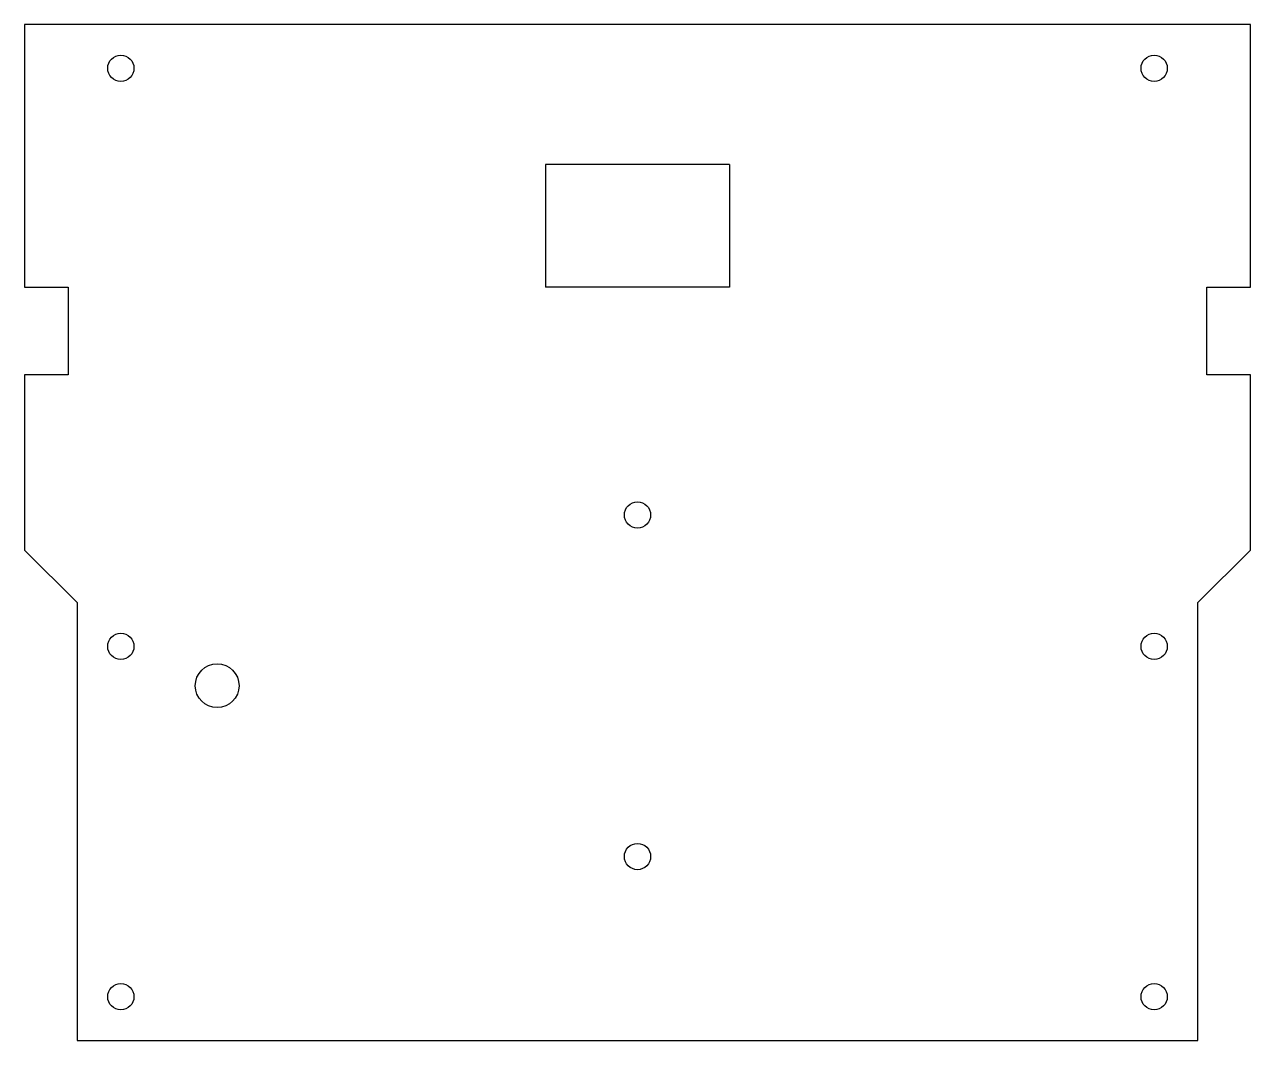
# Model space of a CAD drawing. Header units: millimetres. Extents: x -7 to 7, y -11.6 to 0.
import ezdxf

# ---------------------------------------------------------------- set-up
doc = ezdxf.new("R2010")
doc.units = ezdxf.units.MM

msp = doc.modelspace()

# ---------------------------------------------------------------- linework, layer by layer
at = {"color": 7, "linetype": 'Continuous', "lineweight": 25}
for p, q in [((7, 0), (-7, 0)), ((-7, 0), (-7, -3)), ((7, -3), (7, 0)), ((1.05, -1.6), (-1.05, -1.6)), ((-1.05, -1.6), (-1.05, -3)), ((1.05, -1.6), (1.05, -3)), ((-7, -3), (-6.5, -3)), ((-6.5, -3), (-6.5, -4)), ((1.05, -3), (-1.05, -3)), ((6.5, -4), (6.5, -3)), ((6.5, -3), (7, -3)), ((-6.5, -4), (-7, -4)), ((-7, -4), (-7, -6)), ((7, -4), (6.5, -4)), ((7, -6), (7, -4)), ((-7, -6), (-6.4, -6.6)), ((6.4, -6.6), (7, -6)), ((-6.4, -6.6), (-6.4, -11.6)), ((6.4, -11.6), (6.4, -6.6)), ((-6.4, -11.6), (6.4, -11.6))]:
    msp.add_line(p, q, dxfattribs=at)
for centre, radius in [((-5.9, -0.5), 0.15), ((5.9, -0.5), 0.15), ((0, -5.6), 0.15), ((-5.9, -7.1), 0.15), ((5.9, -7.1), 0.15), ((-4.8, -7.55), 0.25), ((0, -9.5), 0.15), ((-5.9, -11.1), 0.15), ((5.9, -11.1), 0.15)]:
    msp.add_circle(centre, radius, dxfattribs=at)

doc.saveas('drawing.dxf')
